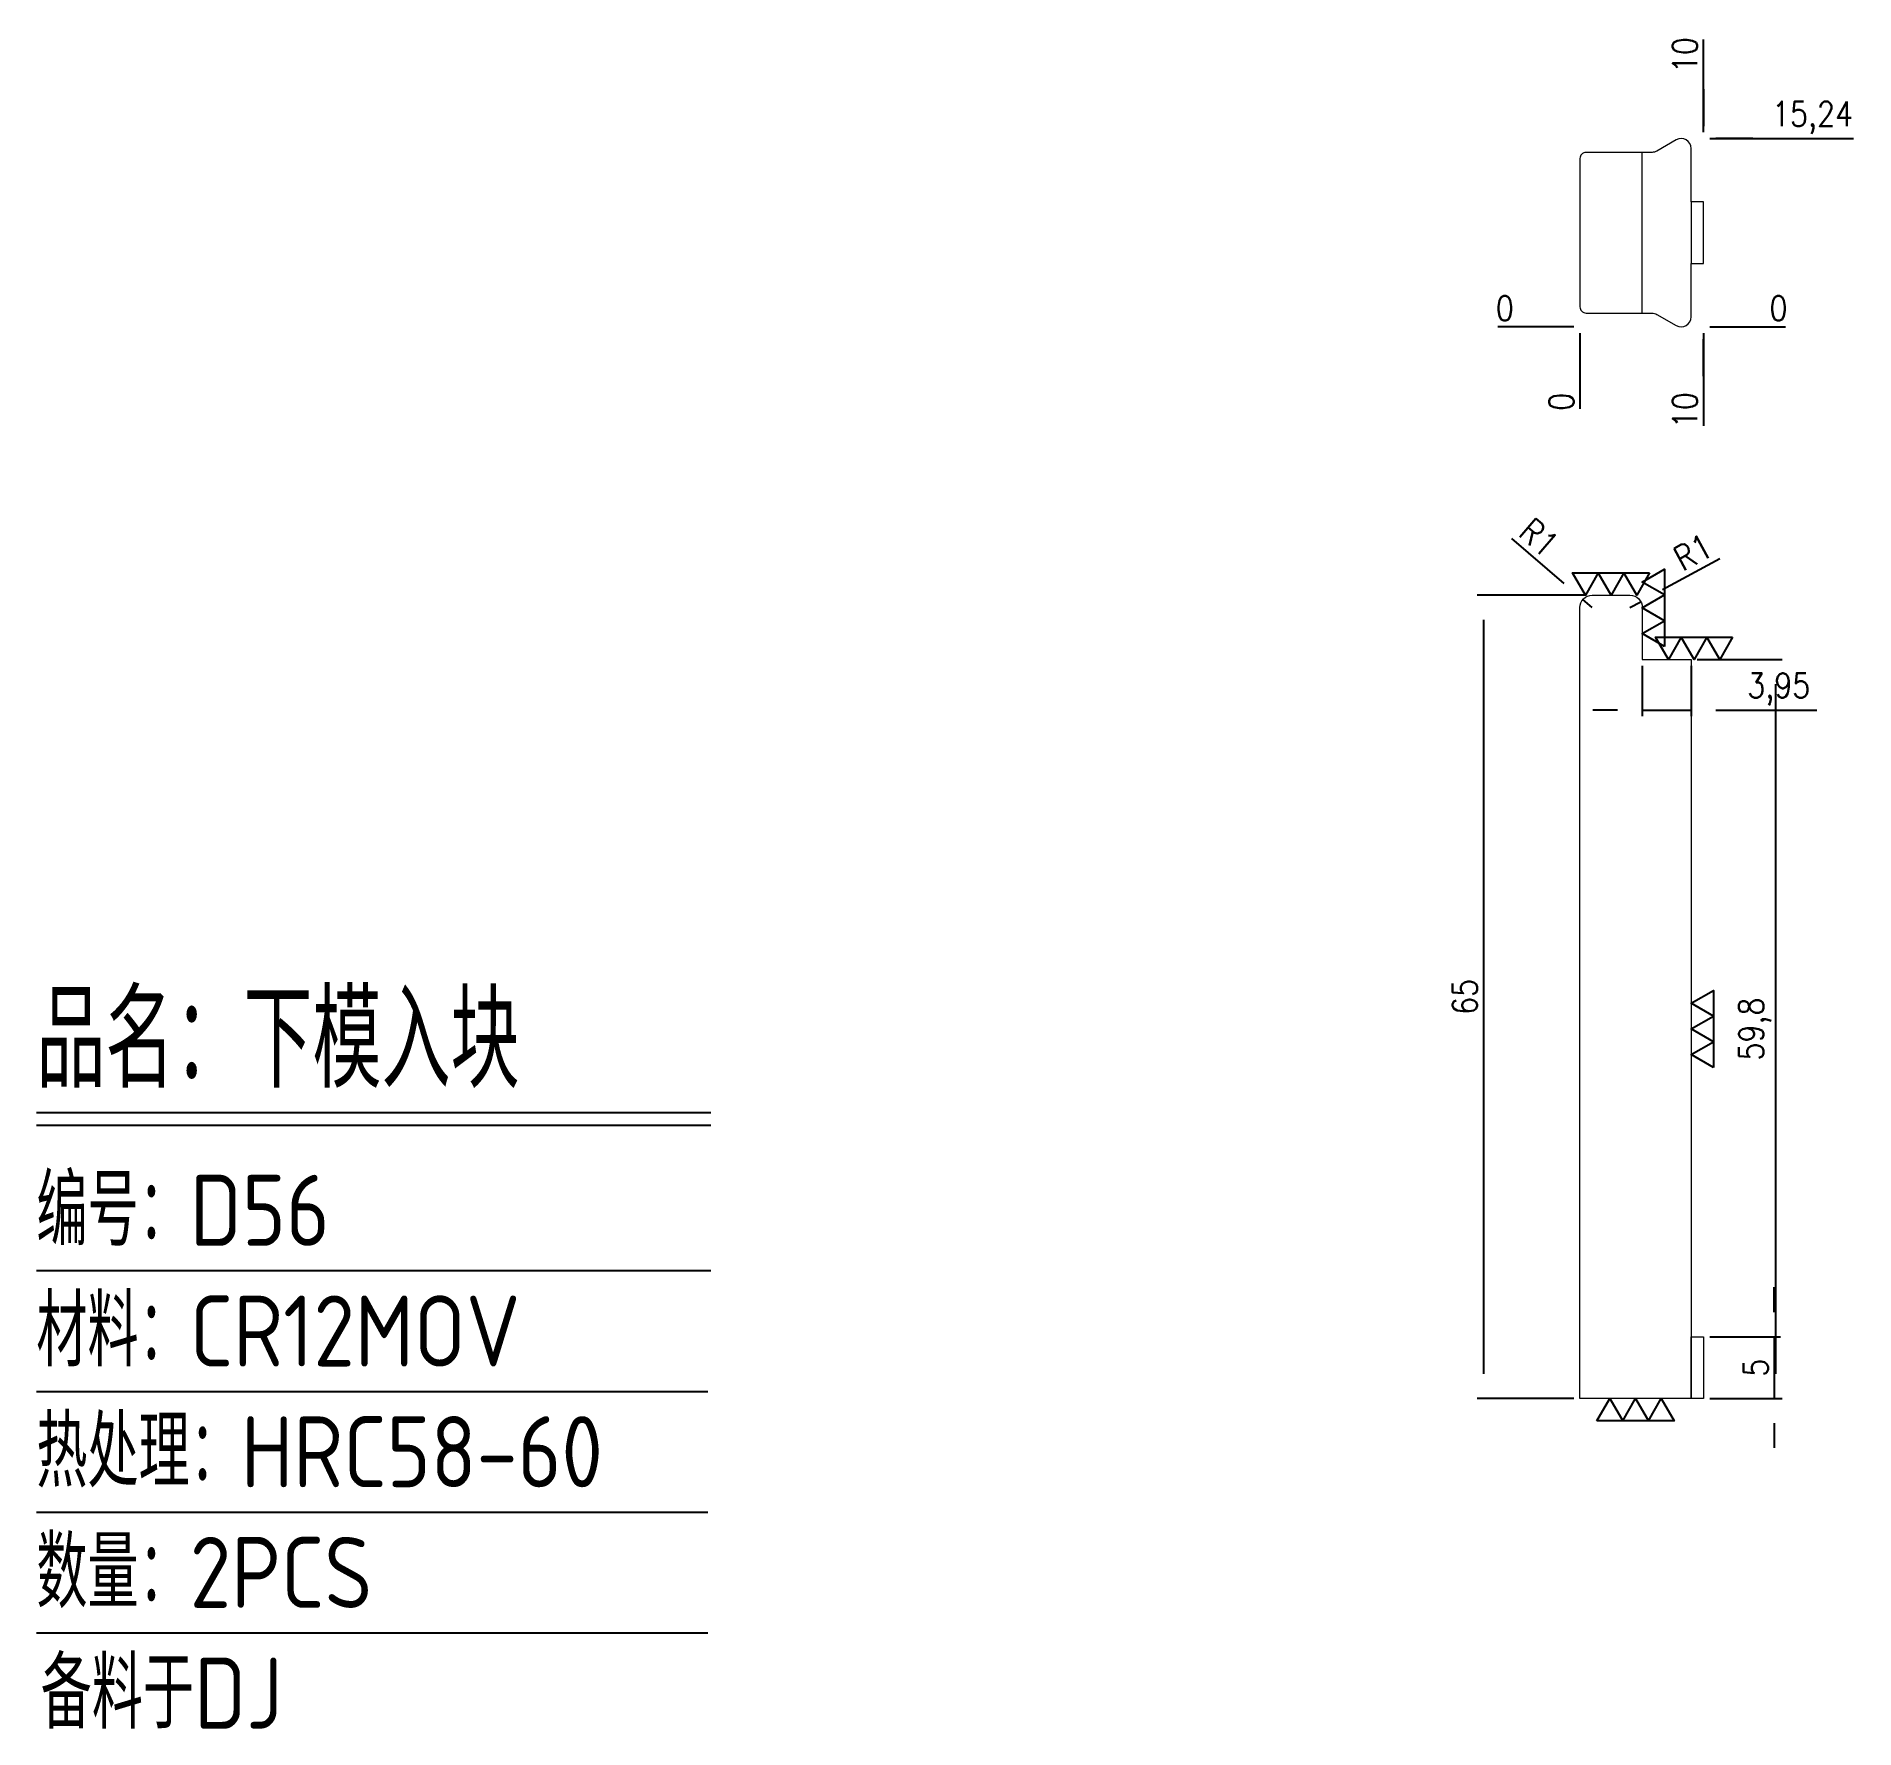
# Model space of a CAD drawing. Header units: millimetres. Extents: x 113032 to 113179, y -1104 to -967.
import ezdxf

# ---------------------------------------------------------------- set-up
doc = ezdxf.new("R2010")
doc.units = ezdxf.units.MM
for name, color, linetype in [('DIE_P', 2, 'Continuous'), ('DIM', 4, 'Continuous'), ('LB_P', 2, 'Continuous')]:
    doc.layers.add(name, color=color, linetype=linetype)
doc.styles.add('gbenor', font='gbenor.shx', dxfattribs={"bigfont": 'gbcbig.shx'})
doc.styles.get("Standard").update_dxf_attribs({"font": 'txt.shx', "width": 0.85, "bigfont": 'ctxt.shx'})
doc.dimstyles.new('T-2-WX', dxfattribs={"dimtxt": 2, "dimasz": 2, "dimexe": 0.5, "dimexo": 0.5, "dimgap": 0.5, "dimtad": 1, "dimtxsty": 'Standard', "dimblk": 'OPEN30', "dimcen": 0, "dimazin": 3, "dimtfac": 1, "dimtmove": 0, "dimatfit": 3, "dimldrblk": 'OPEN30', "dimlwd": -1, "dimlwe": -1})

# ---------------------------------------------------------------- blocks, each defined once
blk = doc.blocks.new('*D7579')
at = {"layer": 'Defpoints', "color": 0}
for p in [(113156.57, -990.72), (113166.57, -990.72), (113171.57, -990.72)]:
    blk.add_point(p, dxfattribs=at)
at = {"layer": 'DIM', "color": 0, "linetype": 'Continuous'}
blk.add_line((113167.07, -990.72), (113173.2, -990.72), dxfattribs=at)
at = {"layer": 'DIM', "color": 0, "insert": (113172.64, -989.22), "char_height": 2, "attachment_point": 5}
blk.add_mtext('0', dxfattribs=at)
blk = doc.blocks.new('_Open30')
blk = doc.blocks.new('*D7580')
at = {"layer": 'Defpoints', "color": 0}
for p in [(113166.57, -975.48), (113171.57, -975.48), (113156.57, -990.72)]:
    blk.add_point(p, dxfattribs=at)
at = {"layer": 'DIM', "color": 0, "linetype": 'Continuous'}
for p, q in [((113167.07, -975.48), (113170.57, -975.48)), ((113170.57, -975.48), (113167.57, -975.48)), ((113167.57, -975.48), (113178.71, -975.48))]:
    blk.add_line(p, q, dxfattribs=at)
at = {"layer": 'DIM', "color": 0, "insert": (113175.39, -973.79), "char_height": 2, "attachment_point": 5}
blk.add_mtext('15,24', dxfattribs=at)
blk = doc.blocks.new('*D7581')
at = {"layer": 'Defpoints', "color": 0}
for p in [(113151.57, -990.72), (113156.57, -990.72), (113156.57, -990.72)]:
    blk.add_point(p, dxfattribs=at)
at = {"layer": 'DIM', "color": 0, "linetype": 'Continuous'}
blk.add_line((113156.07, -990.72), (113149.94, -990.72), dxfattribs=at)
at = {"layer": 'DIM', "color": 0, "insert": (113150.5, -989.22), "char_height": 2, "attachment_point": 5}
blk.add_mtext('0', dxfattribs=at)
blk = doc.blocks.new('*D7582')
at = {"layer": 'Defpoints', "color": 0}
for p in [(113156.57, -990.72), (113166.57, -990.72), (113166.57, -995.72)]:
    blk.add_point(p, dxfattribs=at)
at = {"layer": 'DIM', "color": 0, "linetype": 'Continuous'}
for p, q in [((113166.57, -991.22), (113166.57, -994.72)), ((113166.57, -994.72), (113166.57, -991.72)), ((113166.57, -991.72), (113166.57, -998.73))]:
    blk.add_line(p, q, dxfattribs=at)
at = {"layer": 'DIM', "color": 0, "insert": (113165.07, -997.47), "char_height": 2, "attachment_point": 5, "rotation": 90}
blk.add_mtext('10', dxfattribs=at)
blk = doc.blocks.new('*D7583')
at = {"layer": 'Defpoints', "color": 0}
for p in [(113156.57, -990.72), (113156.57, -990.72), (113156.57, -995.72)]:
    blk.add_point(p, dxfattribs=at)
at = {"layer": 'DIM', "color": 0, "linetype": 'Continuous'}
blk.add_line((113156.57, -991.22), (113156.57, -997.35), dxfattribs=at)
at = {"layer": 'DIM', "color": 0, "insert": (113155.07, -996.78), "char_height": 2, "attachment_point": 5, "rotation": 90}
blk.add_mtext('0', dxfattribs=at)
blk = doc.blocks.new('*D7584')
at = {"layer": 'Defpoints', "color": 0}
for p in [(113166.57, -970.48), (113166.57, -975.48), (113156.57, -990.72)]:
    blk.add_point(p, dxfattribs=at)
at = {"layer": 'DIM', "color": 0, "linetype": 'Continuous'}
for p, q in [((113166.57, -974.48), (113166.57, -967.47)), ((113166.57, -974.98), (113166.57, -971.48)), ((113166.57, -971.48), (113166.57, -974.48))]:
    blk.add_line(p, q, dxfattribs=at)
at = {"layer": 'DIM', "color": 0, "insert": (113165.07, -968.73), "char_height": 2, "attachment_point": 5, "rotation": 90}
blk.add_mtext('10', dxfattribs=at)
blk = doc.blocks.new('*D7585')
at = {"layer": 'Defpoints', "color": 0}
for p in [(113157.57, -1012.44), (113148.77, -1077.44), (113156.57, -1077.44)]:
    blk.add_point(p, dxfattribs=at)
at = {"layer": 'DIM', "color": 0, "linetype": 'Continuous'}
for p, q in [((113157.07, -1012.44), (113148.27, -1012.44)), ((113148.77, -1014.44), (113148.77, -1075.44)), ((113156.07, -1077.44), (113148.27, -1077.44))]:
    blk.add_line(p, q, dxfattribs=at)
at = {"layer": 'DIM', "color": 0, "insert": (113147.27, -1044.94), "char_height": 2, "attachment_point": 5, "rotation": 90}
blk.add_mtext('65', dxfattribs=at)
blk = doc.blocks.new('*D7586')
at = {"layer": 'Defpoints', "color": 0}
for p in [(113166.57, -1072.44), (113166.57, -1077.44), (113172.3, -1077.44)]:
    blk.add_point(p, dxfattribs=at)
at = {"layer": 'DIM', "color": 0, "linetype": 'Continuous'}
for p, q in [((113172.3, -1070.44), (113172.3, -1068.44)), ((113167.07, -1072.44), (113172.8, -1072.44)), ((113172.3, -1072.44), (113172.3, -1077.44)), ((113167.07, -1077.44), (113172.8, -1077.44)), ((113172.3, -1079.44), (113172.3, -1081.44))]:
    blk.add_line(p, q, dxfattribs=at)
at = {"layer": 'DIM', "color": 0, "insert": (113170.8, -1074.94), "char_height": 2, "attachment_point": 5, "rotation": 90}
blk.add_mtext('5', dxfattribs=at)
blk = doc.blocks.new('*D7587')
at = {"layer": 'Defpoints', "color": 0}
for p in [(113165.57, -1017.64), (113172.43, -1017.64), (113166.57, -1077.44)]:
    blk.add_point(p, dxfattribs=at)
at = {"layer": 'DIM', "color": 0, "linetype": 'Continuous'}
for p, q in [((113166.07, -1017.64), (113172.93, -1017.64)), ((113172.43, -1075.44), (113172.43, -1019.64)), ((113167.07, -1077.44), (113172.93, -1077.44))]:
    blk.add_line(p, q, dxfattribs=at)
at = {"layer": 'DIM', "color": 0, "insert": (113170.74, -1047.54), "char_height": 2, "attachment_point": 5, "rotation": 90}
blk.add_mtext('59,8', dxfattribs=at)
blk = doc.blocks.new('*D7588')
at = {"layer": 'Defpoints', "color": 0}
for p in [(113161.62, -1017.64), (113165.57, -1017.64), (113165.57, -1021.73)]:
    blk.add_point(p, dxfattribs=at)
at = {"layer": 'DIM', "color": 0, "linetype": 'Continuous'}
for p, q in [((113161.62, -1018.14), (113161.62, -1022.23)), ((113165.57, -1018.14), (113165.57, -1022.23)), ((113159.62, -1021.73), (113157.62, -1021.73)), ((113161.62, -1021.73), (113165.57, -1021.73)), ((113167.57, -1021.73), (113175.75, -1021.73))]:
    blk.add_line(p, q, dxfattribs=at)
at = {"layer": 'DIM', "color": 0, "insert": (113172.66, -1020.04), "char_height": 2, "attachment_point": 5}
blk.add_mtext('3,95', dxfattribs=at)
blk = doc.blocks.new('*D7589')
at = {"layer": 'Defpoints', "color": 0}
for p in [(113160.62, -1013.44), (113161.5, -1012.96)]:
    blk.add_point(p, dxfattribs=at)
at = {"layer": 'DIM', "color": 0, "linetype": 'Continuous'}
for p, q in [((113167.89, -1009.49), (113163.26, -1012.01)), ((113160.62, -1013.44), (113161.5, -1012.96))]:
    blk.add_line(p, q, dxfattribs=at)
at = {"layer": 'DIM', "color": 0, "insert": (113165.73, -1008.95), "char_height": 2, "attachment_point": 5, "rotation": 28.4841}
blk.add_mtext('R1', dxfattribs=at)
blk = doc.blocks.new('*D7590')
at = {"layer": 'Defpoints', "color": 0}
for p in [(113156.81, -1012.79), (113157.57, -1013.44)]:
    blk.add_point(p, dxfattribs=at)
at = {"layer": 'DIM', "color": 0, "linetype": 'Continuous'}
for p, q in [((113155.29, -1011.48), (113151.05, -1007.85)), ((113157.57, -1013.44), (113156.81, -1012.79))]:
    blk.add_line(p, q, dxfattribs=at)
at = {"layer": 'DIM', "color": 0, "insert": (113153.27, -1007.77), "char_height": 2, "attachment_point": 5, "rotation": 319.4111}
blk.add_mtext('R1', dxfattribs=at)

msp = doc.modelspace()

# ---------------------------------------------------------------- linework, layer by layer
at = {"layer": 'DIE_P', "color": 4, "linetype": 'Continuous'}
for points in [[(113163.42, -1016.575), (113161.62, -1015.536), (113163.42, -1014.497), (113161.62, -1013.457), (113163.42, -1012.418), (113161.62, -1011.379), (113163.42, -1010.34), (113163.42, -1016.575)], [(113162.213, -1010.636), (113161.173, -1012.436), (113160.134, -1010.636), (113159.095, -1012.436), (113158.056, -1010.636), (113157.016, -1012.436), (113155.977, -1010.636), (113162.213, -1010.636)], [(113168.926, -1015.836), (113167.886, -1017.636), (113166.847, -1015.836), (113165.808, -1017.636), (113164.769, -1015.836), (113163.729, -1017.636), (113162.69, -1015.836), (113168.926, -1015.836)], [(113167.37, -1050.653), (113165.57, -1049.614), (113167.37, -1048.575), (113165.57, -1047.536), (113167.37, -1046.497), (113165.57, -1045.457), (113167.37, -1044.418), (113167.37, -1050.653)], [(113157.952, -1079.236), (113158.991, -1077.436), (113160.031, -1079.236), (113161.07, -1077.436), (113162.109, -1079.236), (113163.148, -1077.436), (113164.188, -1079.236), (113157.952, -1079.236)]]:
    msp.add_lwpolyline(points, close=True, dxfattribs=at)
at = {"layer": 'DIM', "color": 4, "linetype": 'Continuous', "lineweight": 25}
for p, q in [((113031.692, -1054.306), (113086.253, -1054.306)), ((113031.692, -1055.311), (113086.253, -1055.311)), ((113031.692, -1067.09), (113086.253, -1067.09)), ((113031.692, -1076.859), (113086.016, -1076.859)), ((113031.692, -1086.627), (113086.016, -1086.627)), ((113031.692, -1096.395), (113086.016, -1096.395))]:
    msp.add_line(p, q, dxfattribs=at)
at = {"layer": 'LB_P', "linetype": 'Continuous', "lineweight": 15}
msp.add_line((113165.57, -980.601), (113165.57, -985.601), dxfattribs=at)
msp.add_lwpolyline([(113165.57, -980.601), (113165.57, -976.283, 0.5773503), (113164.37, -975.59), (113162.805, -976.494, -0.1316525), (113162.405, -976.601), (113157.07, -976.601, 0.4142136), (113156.57, -977.101), (113156.57, -989.101, 0.4142136), (113157.07, -989.601), (113162.405, -989.601, -0.1316525), (113162.805, -989.708), (113164.37, -990.611, 0.5773503), (113165.57, -989.918), (113165.57, -985.601), (113166.57, -985.601), (113166.57, -980.601)], format="xyb", close=True, dxfattribs=at)
msp.add_lwpolyline([(113161.62, -989.601), (113161.62, -976.601)], dxfattribs=at)
at = {"layer": 'LB_P', "lineweight": 15}
msp.add_lwpolyline([(113165.57, -1017.636), (113165.57, -1077.436), (113156.57, -1077.436), (113156.57, -1013.436, -0.4142136), (113157.57, -1012.436), (113160.62, -1012.436, -0.4142136), (113161.62, -1013.436), (113161.62, -1017.636)], format="xyb", close=True, dxfattribs=at)
at = {"layer": 'LB_P', "color": 2, "lineweight": 15}
msp.add_lwpolyline([(113165.57, -1072.436), (113166.57, -1072.436), (113166.57, -1077.436), (113165.57, -1077.436)], close=True, dxfattribs=at)

# ---------------------------------------------------------------- texts
at = {"layer": 'DIM', "color": 3, "linetype": 'Continuous', "lineweight": 25, "style": 'gbenor'}
for s, height, p in [('品名：下模入块', 7.7571, (113031.692, -1052.294)), ('编号：D56', 5.746, (113031.692, -1065.079)), ('材料：CR12MOV', 5.746, (113031.692, -1074.848)), ('热处理：HRC58-60', 5.74601, (113031.692, -1084.616)), ('数量：2PCS', 5.746, (113031.692, -1094.384)), ('备料于DJ', 5.746, (113032.042, -1104.152))]:
    msp.add_text(s, height=height, dxfattribs=at).set_placement(p)

# ---------------------------------------------------------------- dimensions: what is measured, and where the dimension line sits
at = {"layer": 'DIM', "color": 4, "linetype": 'Continuous'}
for feature_location, offset, dtype, origin, picture, middle in [((113166.57, -975.483), (0, 5), 1, (113156.57, -990.718), '*D7584', (113165.07, -968.728)), ((113166.5698, -975.4832), (5, -0.0001), 0, (113156.5698, -990.7183), '*D7580', (113175.3889, -973.7928)), ((113156.569829393, -990.718251812), (-5, 0), 0, (113156.569829393, -990.718251812), '*D7581', (113150.503162726, -989.218251812)), ((113166.569829403, -990.718251812), (5, 0), 0, (113156.569829393, -990.718251812), '*D7579', (113172.636496069, -989.218251812)), ((113156.569829393, -990.718251812), (0, -5), 1, (113156.569829393, -990.718251812), '*D7583', (113155.069829393, -996.784918479)), ((113166.57, -990.718), (0, -5), 1, (113156.57, -990.718), '*D7582', (113165.07, -997.473))]:
    dim = msp.add_ordinate_dim(feature_location=feature_location, offset=offset, dtype=dtype, origin=origin, dimstyle='T-2-WX', dxfattribs=at)
    dim.commit()
    dim.dimension.update_dxf_attribs({"geometry": picture, "text_midpoint": middle})
dim = msp.add_radius_dim(center=(113157.57, -1013.436), mpoint=(113156.81, -1012.785), dimstyle='T-2-WX', dxfattribs=at)
dim.commit()
dim.dimension.update_dxf_attribs({"geometry": '*D7590', "text_midpoint": (113152.289, -1008.911), "dimtype": 164})
dim = msp.add_radius_dim(center=(113160.62, -1013.436), mpoint=(113161.499, -1012.959), dimstyle='T-2-WX', dxfattribs=at)
dim.commit()
dim.dimension.update_dxf_attribs({"geometry": '*D7589', "text_midpoint": (113165.735, -1008.954)})
for base, p1, p2, picture, middle in [((113148.774, -1077.436), (113157.57, -1012.436), (113156.57, -1077.436), '*D7585', (113147.274, -1044.936)), ((113172.428, -1017.636), (113166.57, -1077.436), (113165.57, -1017.636), '*D7587', (113170.737, -1047.536)), ((113172.295, -1077.436), (113166.57, -1072.436), (113166.57, -1077.436), '*D7586', (113170.795, -1074.936))]:
    dim = msp.add_linear_dim(base=base, p1=p1, p2=p2, angle=90, dimstyle='T-2-WX', dxfattribs=at)
    dim.commit()
    dim.dimension.update_dxf_attribs({"geometry": picture, "text_midpoint": middle})
dim = msp.add_linear_dim(base=(113165.57, -1021.733), p1=(113161.62, -1017.636), p2=(113165.57, -1017.636), dimstyle='T-2-WX', dxfattribs=at)
dim.commit()
dim.dimension.update_dxf_attribs({"geometry": '*D7588', "text_midpoint": (113172.66, -1020.043)})

doc.saveas('drawing.dxf')
